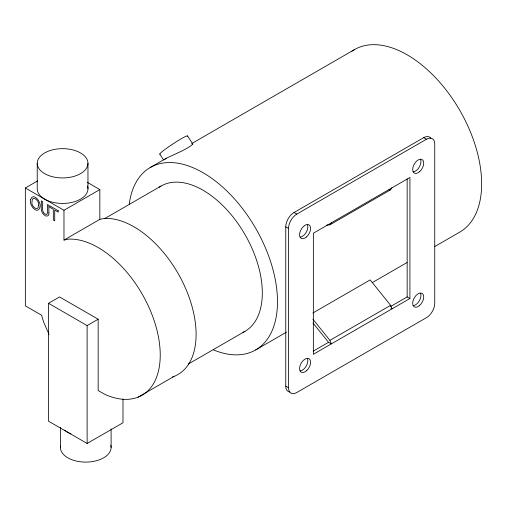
<?xml version="1.0" encoding="UTF-8"?>
<svg xmlns="http://www.w3.org/2000/svg" width="507" height="507" viewBox="0 0 507 507"><rect width="100%" height="100%" fill="white"/><g stroke="black" fill="none" stroke-linecap="round" stroke-linejoin="round"><path stroke-width="0.76" d="M187.533 135.971L192.806 144.007L190.943 145.782A16.3 1.306 -26.7 0 1 181.969 150.966L166.182 158.311L150.326 167.468M326.787 225.102L329.911 224.823L331.286 222.858M329.911 224.823L390.605 189.776L391.987 187.818M49.065 334.354L43.748 322.325L41.587 315.24L25.35 305.867L25.35 187.989L37.531 180.961M63.977 210.291L99.841 189.586L99.841 219.36L63.977 240.065L63.977 210.291L25.35 187.989M191.697 143.582L354.488 49.597M104.372 218.777L161.055 186.05M122.992 399.104L122.992 422.768L87.122 443.473L48.501 421.171L48.501 303.3L59.534 296.931L98.162 319.226L98.162 390.567L104.949 394.395A87.787 50.687 60 0 0 157.354 331.812A87.787 50.687 60 0 0 68.274 239.146L63.977 240.065M48.501 303.3L87.122 325.602L98.162 319.226M289.903 392.019A11.705 6.756 -60 0 1 285.764 386.131L285.764 226.844A11.705 6.756 -60 0 1 294.041 212.503L423.713 137.644A11.705 6.756 -60 0 1 430.88 138.284M288.527 387.722L288.527 228.435A11.705 6.756 -60 0 1 296.804 214.1L426.469 139.235A11.705 6.756 -60 0 1 434.746 144.013L434.746 303.3A11.705 6.756 -60 0 1 426.469 317.636L296.804 392.5A11.705 6.756 -60 0 1 288.527 387.722L285.764 386.131M188.262 364.07L244.944 331.35M138.088 397.165L173.952 376.46M312.895 312.984L370.18 279.908L390.605 305.322L391.987 308.877L390.884 308.237M255.674 349.931L286.499 332.136M372.138 282.691L407.077 262.518M434.486 246.694L459.83 232.06A105.348 60.821 60 0 0 458.524 108.194A105.348 60.821 60 0 0 351.972 51.194M312.889 319.188L329.911 340.362L390.605 305.322M313.25 351.148L328.53 342.326L331.286 343.917L329.911 340.362M390.555 306.513L407.159 296.931L409.916 298.522L409.916 177.463L313.358 233.214L313.358 354.273L409.916 298.522M99.841 219.36L104.138 218.441A87.787 50.687 60 0 1 185.765 288.787A87.787 50.687 60 0 1 172.5 376.986M389.046 189.916L390.605 189.776M192.286 143.969L192.806 144.007M423.713 137.644L426.469 139.235M294.041 212.503L296.804 214.1M285.764 226.844L288.527 228.435M87.185 182.279L99.841 189.586M312.965 322.965L328.53 342.326M159.762 154.096L163.603 159.952M407.159 179.034L407.159 296.931M111.103 428.922L111.103 447.453M87.958 163.305A25.363 14.64 0 0 1 49.914 175.98A25.363 14.64 0 0 1 49.914 150.623A25.363 14.64 0 0 1 87.958 163.305L87.958 188.788M87.122 325.602L87.122 443.473M60.384 427.376L60.384 447.453M37.233 163.305L37.233 188.788A25.363 14.64 0 0 0 65.08 203.358A25.363 14.64 0 0 0 87.47 185.93M129.241 204.08A105.348 60.821 60 0 1 206.482 174.788A105.348 60.821 60 0 1 277.405 297.634A105.348 60.821 60 0 1 213.422 349.887M159.204 187.222A83.889 48.431 60 0 1 244.944 234.481A83.889 48.431 60 0 1 243.005 332.37M164.959 159.388A16.585 1.325 -33.3 0 1 166.182 158.311M110.83 445.304A25.363 14.64 0 0 1 86.367 462.092A25.363 14.64 0 0 1 60.504 446.021M70.974 433.872A25.363 14.64 0 0 1 64.655 430.101M307.419 224.645A7.801 4.506 -60 0 1 306.222 232.282A7.801 4.506 -60 0 1 300.207 237.13M420.531 159.337A7.801 4.506 -60 0 1 419.34 166.974A7.801 4.506 -60 0 1 413.325 171.829M307.419 358.449A7.801 4.506 -60 0 1 306.222 366.079A7.801 4.506 -60 0 1 300.207 370.934M420.601 293.3A7.801 4.506 -60 0 1 419.207 301A7.801 4.506 -60 0 1 413.154 305.639M160.092 154.191A16.585 1.325 -33.3 0 1 173.318 143.665A16.585 1.325 -33.3 0 1 187.337 136.415M38.424 205.348C38.576 212.655 30.483 205.962 32.049 201.666C31.878 194.32 40.002 201.038 38.424 205.348M48.868 212.877C49.648 216.071 46.112 217.167 44.204 214.924C39.806 211.723 41.631 205.436 41.276 200.93L42.677 201.742C42.956 205.354 40.775 213.922 46.682 214.486L47.379 213.428L47.474 204.511L48.868 205.316L48.868 212.877M30.68 199.441C28.411 204.365 37.188 215.38 39.793 207.54C42.037 202.642 33.297 191.646 30.68 199.441M58.242 210.728L49.8 205.855L49.8 207.287L53.324 209.321L53.324 220L54.718 220.811L54.718 210.126L58.242 212.16L58.242 210.728M306.507 236.953A7.801 4.506 -60 0 0 308.978 224.861A7.801 4.506 -60 0 0 299.751 233.049A7.801 4.506 -60 0 0 306.507 236.953M419.625 171.645A7.801 4.506 -60 0 0 422.097 159.553A7.801 4.506 -60 0 0 412.863 167.741A7.801 4.506 -60 0 0 419.625 171.645M306.507 370.75A7.801 4.506 -60 0 0 308.978 358.664A7.801 4.506 -60 0 0 299.751 366.853A7.801 4.506 -60 0 0 306.507 370.75M419.447 305.601A7.801 4.506 -60 0 0 422.223 293.433A7.801 4.506 -60 0 0 412.913 301.31A7.801 4.506 -60 0 0 419.447 305.601"/></g></svg>
